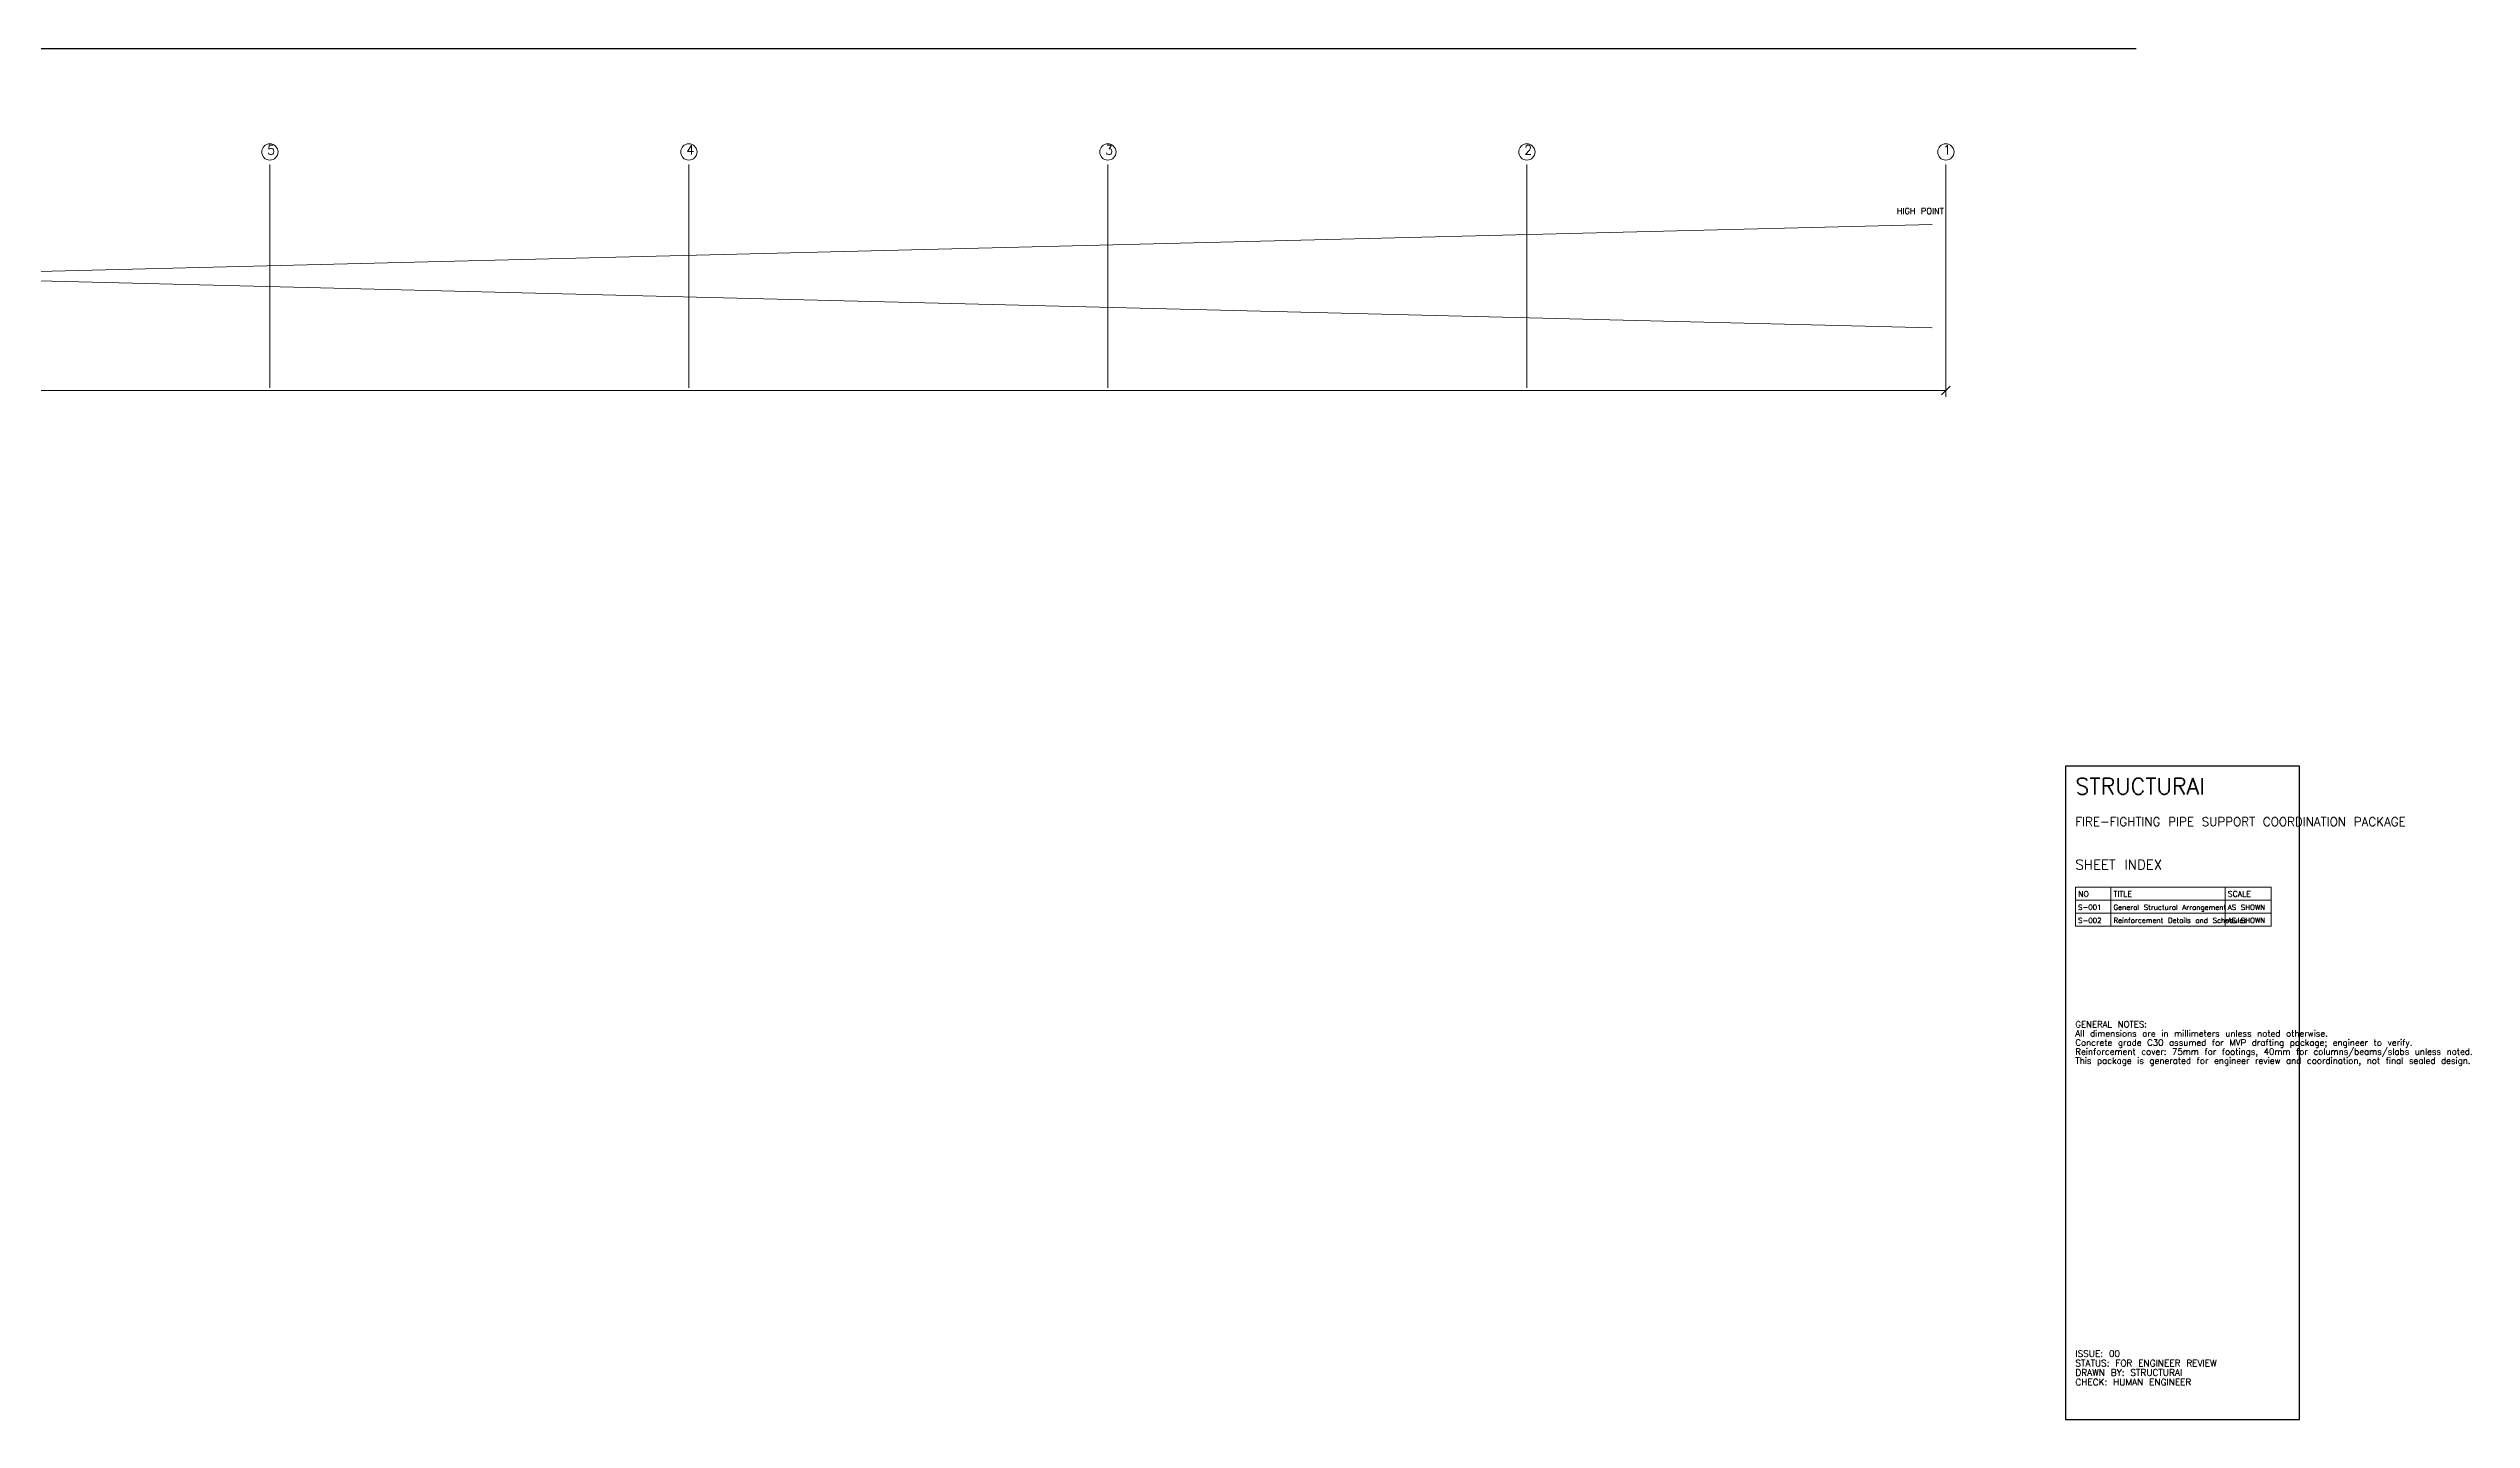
# Model space of a CAD drawing. Header units: millimetres. Extents: x -700 to 169160, y -35650 to 6360.
# Drawn here: x 124631 to 169160, y -19800 to 5380 of the extents above; entities that cross this region are included whole.
import ezdxf

# ---------------------------------------------------------------- set-up
doc = ezdxf.new("R2010")
doc.units = ezdxf.units.MM
for name, color, linetype, lineweight in [('SAI-A-BORDER', 7, 'Continuous', 25), ('SAI-A-DIMS', 6, 'Continuous', 13), ('SAI-A-GRID', 1, 'Continuous', 13), ('SAI-A-SECTION', 1, 'Continuous', 25), ('SAI-A-TEXT', 4, 'Continuous', 13), ('SAI-A-TITLE', 6, 'Continuous', 30), ('SAI-S-TIES', 3, 'Continuous', 20), ('SAI-SCHEDULE', 4, 'Continuous', 13)]:
    doc.layers.add(name, color=color, linetype=linetype, lineweight=lineweight)
doc.styles.add('SAI-STANDARD', font='txt.shx')

msp = doc.modelspace()

# ---------------------------------------------------------------- linework, layer by layer
at = {"layer": 'SAI-A-BORDER'}
msp.add_line((0, 5380), (163000, 5380), dxfattribs=at)
msp.add_lwpolyline([(161700, -19800), (166000, -19800), (166000, -7800), (161700, -7800), (161700, -19800)], dxfattribs=at)
at = {"layer": 'SAI-A-DIMS'}
for p, q in [((159500, 0), (159500, -1020)), ((159420, -980), (159580, -820)), ((82500, -900), (159500, -900))]:
    msp.add_line(p, q, dxfattribs=at)
at = {"layer": 'SAI-A-GRID'}
for p, q in [((128700, -850), (128700, 3250)), ((136400, -850), (136400, 3250)), ((144100, -850), (144100, 3250)), ((151800, -850), (151800, 3250)), ((159500, -850), (159500, 3250))]:
    msp.add_line(p, q, dxfattribs=at)
for centre in [(128700, 3480), (136400, 3480), (144100, 3480), (151800, 3480), (159500, 3480)]:
    msp.add_circle(centre, 150, dxfattribs=at)
at = {"layer": 'SAI-S-TIES'}
for p, q in [((82750, 250), (159250, 2150)), ((159250, 250), (82750, 2150))]:
    msp.add_line(p, q, dxfattribs=at)
at = {"layer": 'SAI-SCHEDULE'}
for p, q in [((161880, -10020), (161880, -10740)), ((162530, -10020), (162530, -10740)), ((164630, -10020), (164630, -10740)), ((165480, -10020), (165480, -10740)), ((161880, -10260), (165480, -10260)), ((161880, -10500), (165480, -10500)), ((161880, -10740), (165480, -10740))]:
    msp.add_line(p, q, dxfattribs=at)
msp.add_lwpolyline([(161880, -10020), (165480, -10020), (165480, -10260), (161880, -10260), (161880, -10020)], dxfattribs=at)

# ---------------------------------------------------------------- texts
at = {"layer": 'SAI-A-GRID', "style": 'SAI-STANDARD'}
for s, p in [('5', (128650, 3430)), ('4', (136350, 3430)), ('3', (144050, 3430)), ('2', (151750, 3430)), ('1', (159450, 3430))]:
    msp.add_text(s, height=172, dxfattribs=at).set_placement(p)
at = {"layer": 'SAI-A-SECTION', "style": 'SAI-STANDARD'}
msp.add_text('HIGH POINT', height=110, dxfattribs=at).set_placement((158600, 2340))
at = {"layer": 'SAI-A-TEXT', "style": 'SAI-STANDARD'}
for s, height, p in [('FIRE-FIGHTING PIPE SUPPORT COORDINATION PACKAGE', 160, (161880, -8900)), ('All dimensions are in millimeters unless noted otherwise.', 115, (161880, -12767)), ('GENERAL NOTES:', 115, (161880, -12600)), ('Concrete grade C30 assumed for MVP drafting package; engineer to verify.', 115, (161880, -12934)), ('This package is generated for engineer review and coordination, not final sealed design.', 115, (161880, -13267)), ('Reinforcement cover: 75mm for footings, 40mm for columns/beams/slabs unless noted.', 115, (161880, -13100)), ('ISSUE: 00', 120, (161880, -18650)), ('STATUS: FOR ENGINEER REVIEW', 120, (161880, -18824)), ('CHECK: HUMAN ENGINEER', 120, (161880, -19172)), ('DRAWN BY: STRUCTURAI', 120, (161880, -18998))]:
    msp.add_text(s, height=height, dxfattribs=at).set_placement(p)
at = {"layer": 'SAI-A-TITLE', "style": 'SAI-STANDARD'}
for s, height, p in [('STRUCTURAI', 300, (161880, -8320)), ('SHEET INDEX', 180, (161880, -9700))]:
    msp.add_text(s, height=height, dxfattribs=at).set_placement(p)
at = {"layer": 'SAI-SCHEDULE', "style": 'SAI-STANDARD'}
for s, height, p in [('NO', 105, (161930, -10200)), ('TITLE', 105, (162580, -10200)), ('SCALE', 105, (164680, -10200)), ('S-001', 95, (161930, -10440)), ('S-002', 95, (161930, -10680)), ('General Structural Arrangement', 95, (162580, -10440)), ('Reinforcement Details and Schedules', 95, (162580, -10680)), ('AS SHOWN', 95, (164680, -10440)), ('AS SHOWN', 95, (164680, -10680))]:
    msp.add_text(s, height=height, dxfattribs=at).set_placement(p)

doc.saveas('drawing.dxf')
